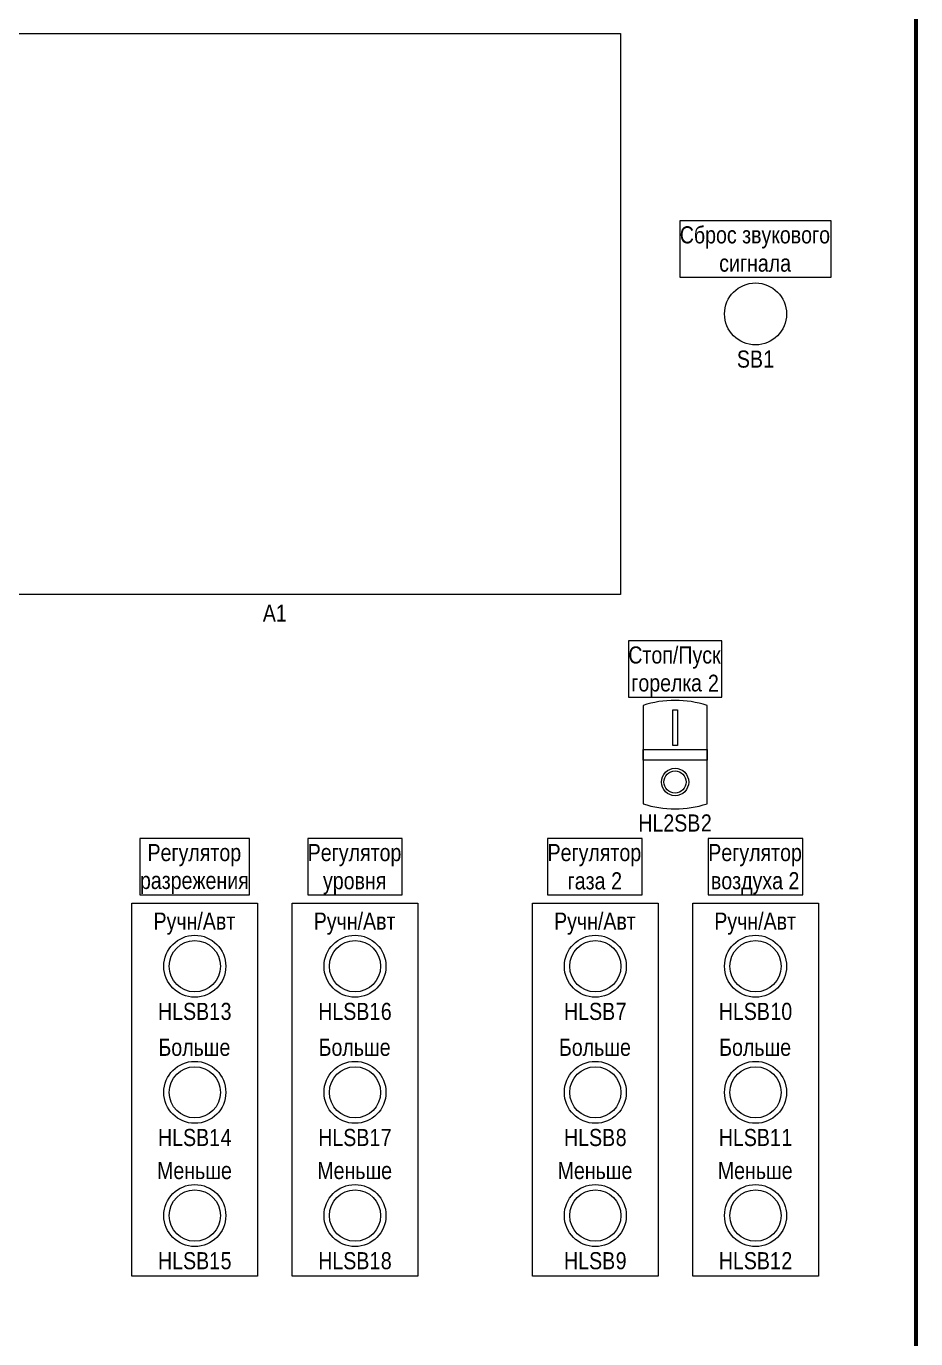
# Model space of a CAD drawing. Header units: millimetres. Extents: x -6000 to 26000, y -6000 to 26000.
# Drawn here: x 104.4 to 162.3, y -4297.4 to -4212 of the extents above; entities that cross this region are included whole.
import ezdxf

# ---------------------------------------------------------------- set-up
doc = ezdxf.new("R2010")
doc.units = ezdxf.units.MM
doc.header["$MEASUREMENT"] = 0
doc.layers.add('Чертеж и Рисунок_Ном._пера__1', color=7, linetype='Continuous', lineweight=15)
doc.layers.add('Чертеж и Рисунок_Ном._пера__41', color=7, linetype='Continuous', lineweight=60)
doc.styles.add('СГЕНЕРИР_СТИЛЬ_1', font='')
doc.styles.get('СГЕНЕРИР_СТИЛЬ_1').set_extended_font_data('Arial Narrow')

msp = doc.modelspace()

# ---------------------------------------------------------------- linework, layer by layer
at = {"layer": 'Чертеж и Рисунок_Ном._пера__1', "color": 7, "linetype": 'Continuous', "lineweight": 15}
for p, q in [((98.047, -4212.484), (143.073, -4212.484)), ((143.073, -4212.484), (143.073, -4248.984)), ((156.79, -4224.675), (146.924, -4224.675)), ((146.924, -4224.675), (146.924, -4228.341)), ((156.79, -4228.341), (156.79, -4224.675)), ((146.924, -4228.341), (156.79, -4228.341)), ((143.073, -4248.984), (98.047, -4248.984)), ((149.659, -4252.018), (143.574, -4252.018)), ((143.574, -4252.018), (143.574, -4255.684)), ((149.659, -4255.684), (149.659, -4252.018)), ((143.574, -4255.684), (149.659, -4255.684)), ((144.53, -4256.216), (144.53, -4262.614)), ((148.703, -4262.614), (148.703, -4256.216)), ((146.467, -4256.49), (146.766, -4256.49)), ((146.467, -4258.816), (146.467, -4256.49)), ((146.766, -4256.49), (146.766, -4258.816)), ((146.766, -4258.816), (146.467, -4258.816)), ((144.53, -4259.091), (148.703, -4259.091)), ((144.53, -4259.776), (144.53, -4259.091)), ((148.703, -4259.776), (144.53, -4259.776)), ((148.703, -4259.091), (148.703, -4259.776)), ((118.915, -4264.877), (111.772, -4264.877)), ((111.772, -4264.877), (111.772, -4268.543)), ((118.915, -4268.543), (118.915, -4264.877)), ((128.855, -4264.877), (122.697, -4264.877)), ((122.697, -4264.877), (122.697, -4268.543)), ((128.855, -4268.543), (128.855, -4264.877)), ((144.473, -4264.877), (138.314, -4264.877)), ((138.314, -4264.877), (138.314, -4268.543)), ((144.473, -4268.543), (144.473, -4264.877)), ((154.937, -4264.877), (148.778, -4264.877)), ((148.778, -4264.877), (148.778, -4268.543)), ((154.937, -4268.543), (154.937, -4264.877)), ((111.251, -4269.072), (119.437, -4269.072)), ((111.251, -4293.352), (111.251, -4269.072)), ((111.772, -4268.543), (118.915, -4268.543)), ((119.437, -4269.072), (119.437, -4293.352)), ((121.683, -4269.072), (129.869, -4269.072)), ((121.683, -4293.352), (121.683, -4269.072)), ((122.697, -4268.543), (128.855, -4268.543)), ((129.869, -4269.072), (129.869, -4293.352)), ((137.332, -4269.072), (145.518, -4269.072)), ((137.332, -4293.352), (137.332, -4269.072)), ((138.314, -4268.543), (144.473, -4268.543)), ((145.518, -4269.072), (145.518, -4293.352)), ((147.765, -4269.072), (155.95, -4269.072)), ((147.765, -4293.352), (147.765, -4269.072)), ((148.778, -4268.543), (154.937, -4268.543)), ((155.95, -4269.072), (155.95, -4293.352)), ((119.437, -4293.352), (111.251, -4293.352)), ((129.869, -4293.352), (121.683, -4293.352)), ((145.518, -4293.352), (137.332, -4293.352)), ((155.95, -4293.352), (147.765, -4293.352))]:
    msp.add_line(p, q, dxfattribs=at)
for centre, radius in [((151.857, -4230.734), 2.017), ((146.617, -4261.196), 0.89), ((146.617, -4261.196), 0.723), ((115.344, -4273.188), 2.017), ((115.344, -4273.188), 1.669), ((125.776, -4273.188), 2.017), ((125.776, -4273.188), 1.669), ((141.425, -4273.188), 2.017), ((141.425, -4273.188), 1.669), ((151.857, -4273.188), 2.017), ((151.857, -4273.188), 1.669), ((115.344, -4281.393), 2.017), ((125.776, -4281.393), 2.017), ((141.425, -4281.393), 2.017), ((151.857, -4281.393), 2.017), ((115.344, -4281.393), 1.669), ((125.776, -4281.393), 1.669), ((141.425, -4281.393), 1.669), ((151.857, -4281.393), 1.669), ((115.344, -4289.413), 2.017), ((115.344, -4289.413), 1.669), ((125.776, -4289.413), 2.017), ((125.776, -4289.413), 1.669), ((141.425, -4289.413), 2.017), ((141.425, -4289.413), 1.669), ((151.857, -4289.413), 2.017), ((151.857, -4289.413), 1.669)]:
    msp.add_circle(centre, radius, dxfattribs=at)
for centre, start, end in [((146.617, -4262.637), 71.99858, 108.00142), ((146.617, -4256.193), 251.99858, 288.00142)]:
    msp.add_arc(centre, 6.752, start, end, dxfattribs=at)
at = {"layer": 'Чертеж и Рисунок_Ном._пера__41', "color": 7, "linetype": 'Continuous', "lineweight": 60}
msp.add_line((162.29, -4175.786), (162.29, -4426.166), dxfattribs=at)

# ---------------------------------------------------------------- texts
at = {"layer": 'Чертеж и Рисунок_Ном._пера__1', "color": 7, "linetype": 'Continuous', "lineweight": 15, "char_height": 1.1128, "attachment_point": 7, "style": 'СГЕНЕРИР_СТИЛЬ_1'}
for s, insert in [('\\A1;{\\pql;\\fArial Narrow|b0|i0|c204|p34;Сброс звукового}', (146.924, -4226.478)), ('\\A1;{\\pql;\\fArial Narrow|b0|i0|c204|p34;сигнала}', (149.49, -4228)), ('\\A1;{\\pql;\\fArial Narrow|b0|i0|c204|p34;SB}', (150.643, -4234.244)), ('\\A1;{\\pql;\\fArial Narrow|b0|i0|c204|p34;1}', (152.36, -4234.224)), ('\\A1;{\\pql;\\fArial Narrow|b0|i0|c204|p34;A1}', (119.774, -4250.762)), ('\\A1;{\\pql;\\fArial Narrow|b0|i0|c204|p34;Стоп/Пуск}', (143.574, -4253.821)), ('\\A1;{\\pql;\\fArial Narrow|b0|i0|c204|p34;горелка }', (143.763, -4255.636)), ('\\A1;{\\pql;\\fArial Narrow|b0|i0|c204|p34;2}', (148.758, -4255.324)), ('\\A1;{\\pql;\\fArial Narrow|b0|i0|c204|p34;HL2SB}', (144.223, -4264.437)), ('\\A1;{\\pql;\\fArial Narrow|b0|i0|c204|p34;2}', (148.298, -4264.417)), ('\\A1;{\\pql;\\fArial Narrow|b0|i0|c204|p34;Регулятор}', (112.265, -4266.68)), ('\\A1;{\\pql;\\fArial Narrow|b0|i0|c204|p34;Регулятор}', (122.697, -4266.68)), ('\\A1;{\\pql;\\fArial Narrow|b0|i0|c204|p34;Регулятор}', (138.314, -4266.68)), ('\\A1;{\\pql;\\fArial Narrow|b0|i0|c204|p34;Регулятор}', (148.778, -4266.68)), ('\\A1;{\\pql;\\fArial Narrow|b0|i0|c204|p34;разрежения}', (111.772, -4268.495)), ('\\A1;{\\pql;\\fArial Narrow|b0|i0|c204|p34;уровня}', (123.692, -4268.513)), ('\\A1;{\\pql;\\fArial Narrow|b0|i0|c204|p34;газа }', (139.618, -4268.202)), ('\\A1;{\\pql;\\fArial Narrow|b0|i0|c204|p34;2}', (142.457, -4268.183)), ('\\A1;{\\pql;\\fArial Narrow|b0|i0|c204|p34;воздуха 2}', (148.951, -4268.513)), ('\\A1;{\\pql;\\fArial Narrow|b0|i0|c204|p34;Ручн/Авт}', (112.657, -4271.141)), ('\\A1;{\\pql;\\fArial Narrow|b0|i0|c204|p34;Ручн/Авт}', (123.09, -4271.141)), ('\\A1;{\\pql;\\fArial Narrow|b0|i0|c204|p34;Ручн/Авт}', (138.739, -4271.141)), ('\\A1;{\\pql;\\fArial Narrow|b0|i0|c204|p34;Ручн/Авт}', (149.171, -4271.141)), ('\\A1;{\\pql;\\fArial Narrow|b0|i0|c204|p34;HLSB1}', (112.951, -4276.697)), ('\\A1;{\\pql;\\fArial Narrow|b0|i0|c204|p34;3}', (117.025, -4276.697)), ('\\A1;{\\pql;\\fArial Narrow|b0|i0|c204|p34;HLSB1}', (123.383, -4276.697)), ('\\A1;{\\pql;\\fArial Narrow|b0|i0|c204|p34;6}', (127.457, -4276.696)), ('\\A1;{\\pql;\\fArial Narrow|b0|i0|c204|p34;HLSB}', (139.388, -4276.697)), ('\\A1;{\\pql;\\fArial Narrow|b0|i0|c204|p34;7}', (142.75, -4276.677)), ('\\A1;{\\pql;\\fArial Narrow|b0|i0|c204|p34;HLSB}', (149.464, -4276.697)), ('\\A1;{\\pql;\\fArial Narrow|b0|i0|c204|p34;10}', (152.826, -4276.696)), ('\\A1;{\\pql;\\fArial Narrow|b0|i0|c204|p34;Больше}', (112.977, -4279.035)), ('\\A1;{\\pql;\\fArial Narrow|b0|i0|c204|p34;Больше}', (123.409, -4279.035)), ('\\A1;{\\pql;\\fArial Narrow|b0|i0|c204|p34;Больше}', (139.058, -4279.035)), ('\\A1;{\\pql;\\fArial Narrow|b0|i0|c204|p34;Больше}', (149.49, -4279.035)), ('\\A1;{\\pql;\\fArial Narrow|b0|i0|c204|p34;HLSB1}', (112.951, -4284.903)), ('\\A1;{\\pql;\\fArial Narrow|b0|i0|c204|p34;4}', (117.025, -4284.883)), ('\\A1;{\\pql;\\fArial Narrow|b0|i0|c204|p34;HLSB1}', (123.383, -4284.903)), ('\\A1;{\\pql;\\fArial Narrow|b0|i0|c204|p34;7}', (127.457, -4284.883)), ('\\A1;{\\pql;\\fArial Narrow|b0|i0|c204|p34;HLSB}', (139.388, -4284.903)), ('\\A1;{\\pql;\\fArial Narrow|b0|i0|c204|p34;8}', (142.75, -4284.902)), ('\\A1;{\\pql;\\fArial Narrow|b0|i0|c204|p34;HLSB1}', (149.464, -4284.903)), ('\\A1;{\\pql;\\fArial Narrow|b0|i0|c204|p34;1}', (153.538, -4284.883)), ('\\A1;{\\pql;\\fArial Narrow|b0|i0|c204|p34;Меньше}', (112.888, -4287.055)), ('\\A1;{\\pql;\\fArial Narrow|b0|i0|c204|p34;Меньше}', (123.32, -4287.055)), ('\\A1;{\\pql;\\fArial Narrow|b0|i0|c204|p34;Меньше}', (138.969, -4287.055)), ('\\A1;{\\pql;\\fArial Narrow|b0|i0|c204|p34;Меньше}', (149.401, -4287.055)), ('\\A1;{\\pql;\\fArial Narrow|b0|i0|c204|p34;HLSB1}', (112.951, -4292.923)), ('\\A1;{\\pql;\\fArial Narrow|b0|i0|c204|p34;5}', (117.025, -4292.922)), ('\\A1;{\\pql;\\fArial Narrow|b0|i0|c204|p34;HLSB1}', (123.383, -4292.923)), ('\\A1;{\\pql;\\fArial Narrow|b0|i0|c204|p34;8}', (127.457, -4292.922)), ('\\A1;{\\pql;\\fArial Narrow|b0|i0|c204|p34;HLSB}', (139.388, -4292.923)), ('\\A1;{\\pql;\\fArial Narrow|b0|i0|c204|p34;9}', (142.75, -4292.922)), ('\\A1;{\\pql;\\fArial Narrow|b0|i0|c204|p34;HLSB1}', (149.464, -4292.923)), ('\\A1;{\\pql;\\fArial Narrow|b0|i0|c204|p34;2}', (153.538, -4292.903))]:
    msp.add_mtext(s, dxfattribs=dict(at, insert=insert))

doc.saveas('drawing.dxf')
